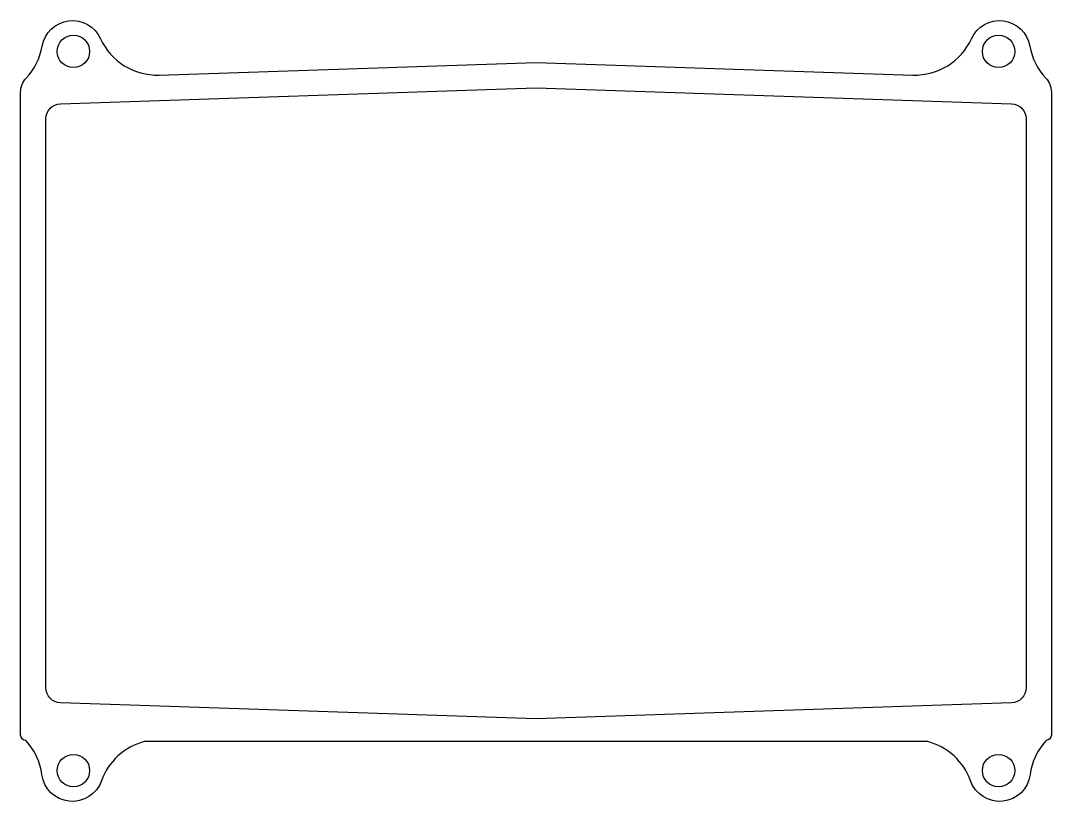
# Model space of a CAD drawing. Header units: millimetres. Extents: x -125 to 125, y -96 to 93.
import ezdxf

# ---------------------------------------------------------------- set-up
doc = ezdxf.new("R2010")
doc.units = ezdxf.units.MM
doc.layers.add('CUTOUTS', color=1, linetype='CONTINUOUS')
doc.layers.add('PERIMETER', color=5, linetype='CONTINUOUS')

msp = doc.modelspace()

# ---------------------------------------------------------------- linework, layer by layer
at = {"layer": 'CUTOUTS'}
msp.add_lwpolyline([(0, -76.33), (-115.32, -72.45, -0.404406), (-118.83, -68.83), (-118.83, 69.33, -0.404406), (-115.32, 72.95), (0, 76.83), (115.32, 72.95, -0.404406), (118.82, 69.33), (118.82, -68.83, -0.404406), (115.32, -72.45)], format="xyb", close=True, dxfattribs=at)
for centre in [(-112.17, 85.64), (112.17, 85.64), (-112.17, -88.89), (112.17, -88.89)]:
    msp.add_circle(centre, 3.93, dxfattribs=at)
at = {"layer": 'PERIMETER'}
msp.add_lwpolyline([(119.76, 86.91, 0.147098), (123.62, 79.16, -0.190922), (124.97, 75.76), (124.97, -80.3, -0.40836), (123.73, -81.57, -0.005114), (123.66, -81.65, 0.154596), (119.81, -89.87, -0.788338), (105.35, -91.38, 0.247966), (95.03, -81.86), (-95.03, -81.86, 0.247966), (-105.35, -91.38, -0.788338), (-119.81, -89.87, 0.154596), (-123.66, -81.65, -0.005114), (-123.73, -81.57, -0.40836), (-124.98, -80.3), (-124.98, 75.76, -0.190922), (-123.62, 79.16, 0.147098), (-119.76, 86.91, -0.739081), (-105.59, 88.72, 0.303624), (-91.4, 79.91), (0, 82.98), (91.4, 79.91, 0.303624), (105.59, 88.72, -0.739081)], format="xyb", close=True, dxfattribs=at)

doc.saveas('drawing.dxf')
